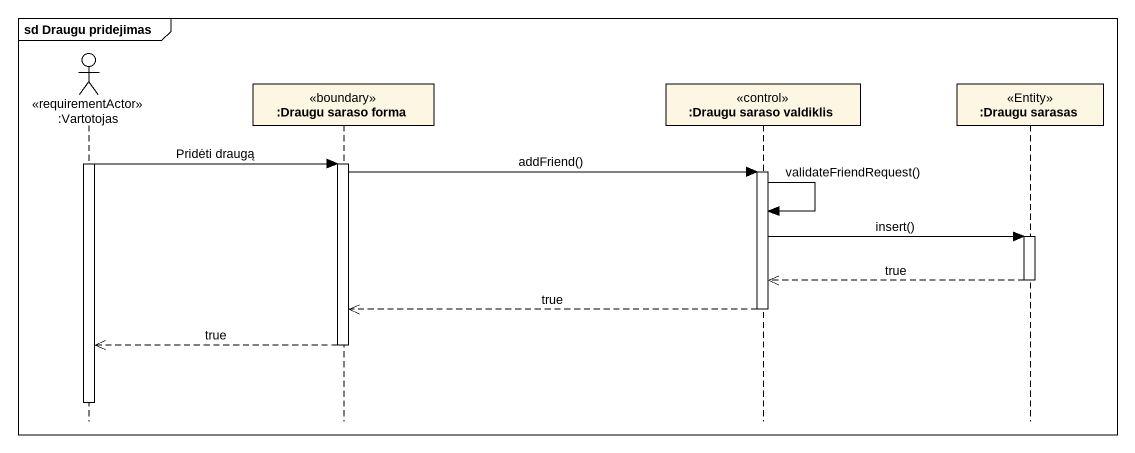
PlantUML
@startuml
mainframe sd Draugu pridejimas
hide footbox
actor ":Vartotojas" as Vartotojas <<requirementActor>>
participant ":Draugu saraso forma" as Draugu_saraso_forma <<boundary>>
participant ":Draugu saraso valdiklis" as Draugu_saraso_valdiklis <<control>>
participant ":Draugu sarasas" as Draugu_sarasas <<Entity>>

activate Vartotojas
Vartotojas -> Draugu_saraso_forma : Pridėti draugą
activate Draugu_saraso_forma
Draugu_saraso_forma -> Draugu_saraso_valdiklis : addFriend()
activate Draugu_saraso_valdiklis
Draugu_saraso_valdiklis -> Draugu_saraso_valdiklis : validateFriendRequest()
Draugu_saraso_valdiklis -> Draugu_sarasas : insert()
activate Draugu_sarasas
Draugu_sarasas -->> Draugu_saraso_valdiklis : true
deactivate Draugu_sarasas
Draugu_saraso_valdiklis -->> Draugu_saraso_forma : true
deactivate Draugu_saraso_valdiklis
Draugu_saraso_forma -->> Vartotojas : true
deactivate Draugu_saraso_forma
deactivate Vartotojas
@enduml
